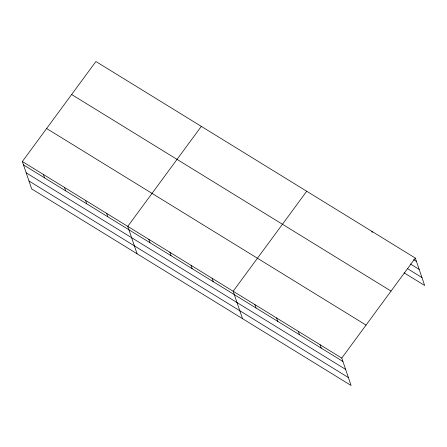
<?xml version="1.0" encoding="UTF-8"?>
<svg xmlns="http://www.w3.org/2000/svg" width="447" height="447" viewBox="0 0 447 447"><rect width="100%" height="100%" fill="white"/><g stroke="black" fill="none" stroke-linecap="round" stroke-linejoin="round"><path stroke-width="0.67" d="M22.35 161.518L341.765 358.081L351.091 385.482L31.676 188.919L22.35 161.518L95.909 61.518L415.324 258.081L424.65 285.482L404.105 272.838M201.318 126.384L127.758 226.383L137.084 253.784M306.72 191.249L233.161 291.248L242.492 318.65M341.765 358.081L415.324 258.081M413.536 259.657L416.475 261.461M410.368 263.97L419.174 269.39M407.278 268.524L421.951 277.553M71.637 94.518L391.047 291.081M46.622 128.518L366.037 325.081M23.501 164.904L342.916 361.461M26.2 172.827L345.615 369.384M28.982 180.996L348.392 377.553M371.882 231.345L372.267 232.474M320.041 344.71L321.192 348.096M298.322 331.344L299.473 334.73M276.604 317.979L277.755 321.365M254.885 304.614L256.036 307.994M212.079 278.274L213.23 281.66M190.998 265.3L192.149 268.686M169.916 252.332L171.072 255.712M148.84 239.357L149.991 242.738M106.677 213.409L107.828 216.795M85.595 200.44L86.746 203.821M64.513 187.466L65.664 190.847M43.432 174.492L44.583 177.872"/></g></svg>
